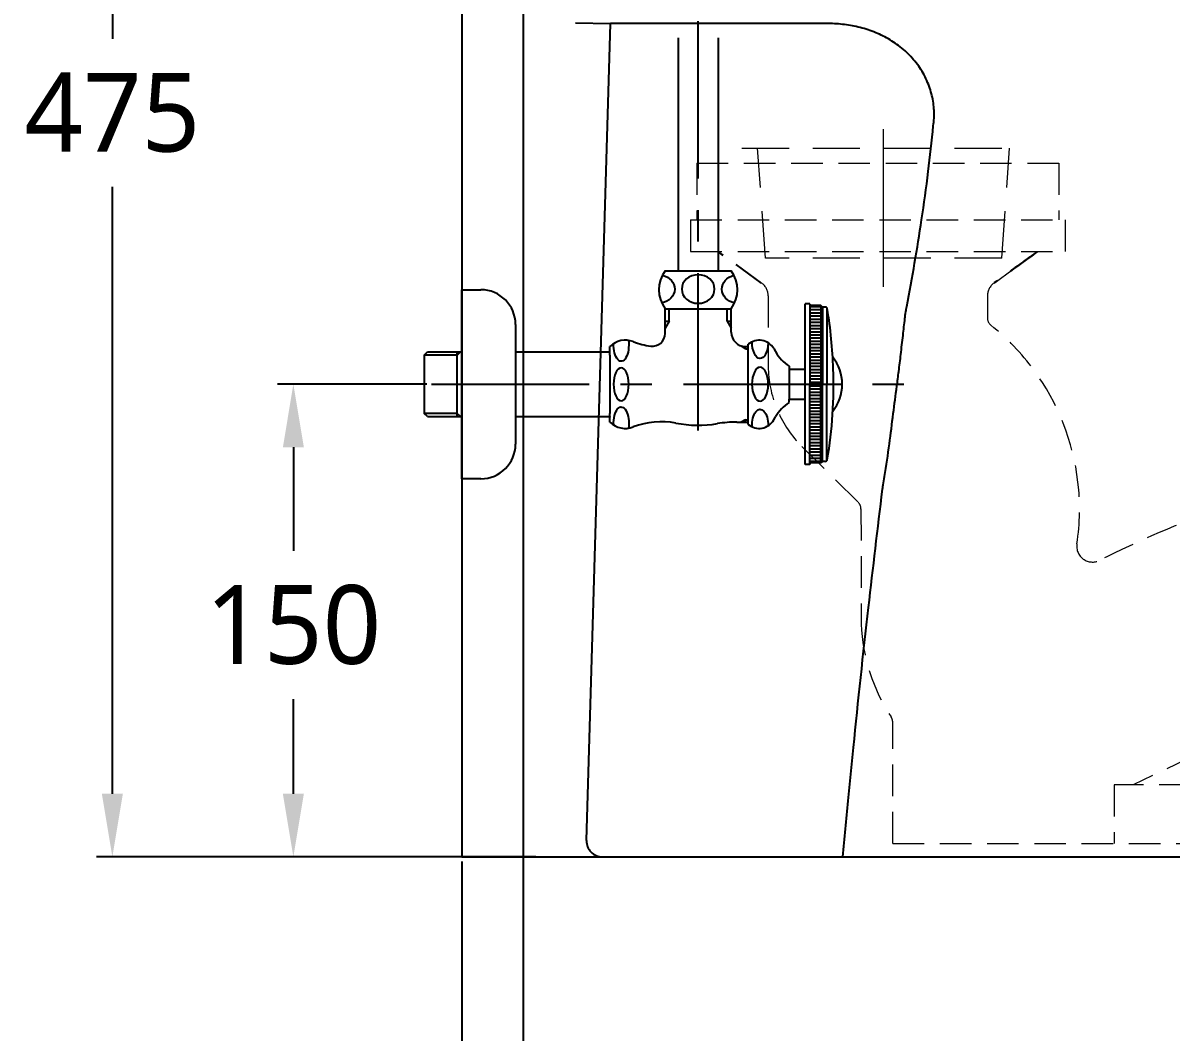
# Model space of a CAD drawing. Extents: x 1268 to 7307, y -579 to 1973.
# Drawn here: x 1268.1 to 1632.7, y -263.1 to 57.2 of the extents above; entities that cross this region are included whole.
import ezdxf

# ---------------------------------------------------------------- set-up
doc = ezdxf.new("R2010")
doc.units = 0
doc.header["$LTSCALE"] = 20
doc.header["$MEASUREMENT"] = 0
doc.linetypes.add('CENTER', pattern=[2, 1.25, -0.25, 0.25, -0.25])
doc.linetypes.add('HIDDEN', pattern=[0.375, 0.25, -0.125])
doc.layers.get('0').update_dxf_attribs({"linetype": 'CONTINUOUS'})
doc.layers.get('DEFPOINTS').update_dxf_attribs({"linetype": 'CONTINUOUS'})
for name, color, linetype in [('00_COMPONENTS', 7, 'CONTINUOUS'), ('1', 7, 'CONTINUOUS'), ('3', 3, 'CONTINUOUS'), ('4', 4, 'CONTINUOUS'), ('6', 6, 'CONTINUOUS'), ('CENTER', 2, 'CENTER')]:
    doc.layers.add(name, color=color, linetype=linetype)
doc.styles.get("Standard").update_dxf_attribs({"font": 'NanumGothic.ttf'})
doc.dimstyles.get("Standard").update_dxf_attribs({"dimtxt": 2.7, "dimasz": 2.5, "dimexe": 1.5, "dimexo": 1.5, "dimgap": 1.5, "dimtad": 1, "dimdec": 0, "dimlfac": 10, "dimzin": 0, "dimdsep": 46, "dimtxsty": 'Standard', "dimcen": 0, "dimclrt": 2, "dimadec": 0, "dimazin": 0, "dimtfac": 1, "dimtdec": 0, "dimtmove": 0, "dimatfit": 3, "dimfxl": 0, "dimtolj": 1, "dimtzin": 0, "dimarcsym": 0})

# ---------------------------------------------------------------- blocks, each defined once
blk = doc.blocks.new('*D39')
at = {"color": 3, "lineweight": -2}
for p, q in [((1396.38, -57.53), (1348.99, -57.53)), ((1353.99, -77.53), (1353.99, -110.38)), ((1353.99, -187.53), (1353.99, -157.53)), ((1406.04, -207.53), (1348.99, -207.53))]:
    blk.add_line(p, q, dxfattribs=at)
at = {"color": 3}
for points in [[(1350.66, -77.53), (1357.33, -77.53), (1353.99, -57.53)], [(1350.66, -187.53), (1357.33, -187.53), (1353.99, -207.53)]]:
    blk.add_solid(points, dxfattribs=at)
at = {"layer": 'DEFPOINTS', "color": 0}
for p in [(1353.99, -57.53), (1397.88, -57.53), (1407.54, -207.53)]:
    blk.add_point(p, dxfattribs=at)
at = {"color": 2, "insert": (1353.99, -133.96), "char_height": 25, "attachment_point": 5}
blk.add_mtext('\\A1;150', dxfattribs=at)
blk = doc.blocks.new('*D32')
at = {"color": 3, "lineweight": -2}
for p, q in [((1426.96, 170.97), (1426.96, -319.43)), ((1711.43, -258.76), (1711.43, -319.43)), ((1446.96, -314.43), (1691.43, -314.43))]:
    blk.add_line(p, q, dxfattribs=at)
at = {"color": 3}
for points in [[(1446.96, -311.1), (1446.96, -317.76), (1426.96, -314.43)], [(1691.43, -311.1), (1691.43, -317.76), (1711.43, -314.43)]]:
    blk.add_solid(points, dxfattribs=at)
at = {"layer": 'DEFPOINTS', "color": 0}
for p in [(1426.96, 172.47), (1711.43, -257.26, 0), (1711.43, -314.43)]:
    blk.add_point(p, dxfattribs=at)
at = {"color": 2, "insert": (1569.2, -290.82), "char_height": 25, "attachment_point": 5}
blk.add_mtext('\\A1;285', dxfattribs=at)
blk = doc.blocks.new('*D33')
at = {"color": 3, "lineweight": -2}
for p, q in [((1588.55, 264.81), (1291.51, 264.81)), ((1296.51, 244.81), (1296.51, 52.1)), ((1296.51, -187.53), (1296.51, 5.17)), ((1431.04, -207.53), (1291.51, -207.53))]:
    blk.add_line(p, q, dxfattribs=at)
at = {"color": 3}
for points in [[(1293.18, 244.81), (1299.85, 244.81), (1296.51, 264.81)], [(1293.18, -187.53), (1299.85, -187.53), (1296.51, -207.53)]]:
    blk.add_solid(points, dxfattribs=at)
at = {"layer": 'DEFPOINTS', "color": 0}
for p in [(1296.51, 264.81), (1590.05, 264.81), (1432.54, -207.53)]:
    blk.add_point(p, dxfattribs=at)
at = {"color": 2, "insert": (1296.51, 28.64), "char_height": 25, "attachment_point": 5}
blk.add_mtext('\\A1;475', dxfattribs=at)
blk = doc.blocks.new('*D34')
at = {"color": 3, "lineweight": -2}
for p, q in [((1407.54, -209.03), (1407.54, -371.23)), ((1711.43, -258.76), (1711.43, -371.23)), ((1427.54, -366.23), (1691.43, -366.23))]:
    blk.add_line(p, q, dxfattribs=at)
at = {"color": 3}
for points in [[(1427.54, -362.9), (1427.54, -369.57), (1407.54, -366.23)], [(1691.43, -362.9), (1691.43, -369.57), (1711.43, -366.23)]]:
    blk.add_solid(points, dxfattribs=at)
at = {"layer": 'DEFPOINTS', "color": 0}
for p in [(1407.54, -207.53), (1711.43, -257.26, 0), (1711.43, -366.23)]:
    blk.add_point(p, dxfattribs=at)
at = {"color": 2, "insert": (1559.49, -342.61), "char_height": 25, "attachment_point": 5}
blk.add_mtext('\\A1;305', dxfattribs=at)
blk = doc.blocks.new('*D35')
at = {"color": 3, "lineweight": -2}
for p, q in [((2087.96, 209.62), (2087.96, -460.78)), ((1407.54, -209.03), (1407.54, -460.78)), ((1427.54, -455.78), (2067.96, -455.78))]:
    blk.add_line(p, q, dxfattribs=at)
at = {"color": 3}
for points in [[(1427.54, -452.45), (1427.54, -459.11), (1407.54, -455.78)], [(2067.96, -452.45), (2067.96, -459.11), (2087.96, -455.78)]]:
    blk.add_solid(points, dxfattribs=at)
at = {"layer": 'DEFPOINTS', "color": 0}
for p in [(2087.96, 211.12), (1407.54, -207.53), (2087.96, -455.78)]:
    blk.add_point(p, dxfattribs=at)
at = {"color": 2, "insert": (1747.75, -432.17), "char_height": 25, "attachment_point": 5}
blk.add_mtext('\\A1;680', dxfattribs=at)

msp = doc.modelspace()

# ---------------------------------------------------------------- linework, layer by layer
for p, q in [((1443.64, 57.16), (1454.67, 57.04)), ((1447.11, -202.38), (1454.67, 57.04)), ((1446.79, -207.53), (1446.96, -207.53)), ((1452.11, -207.53), (1966.78, -207.53))]:
    msp.add_line(p, q)
at = {"color": 2, "linetype": 'HIDDEN', "lineweight": 0, "ltscale": 2}
for p, q in [((1482.09, 12.65, 0), (1597.09, 12.65, 0)), ((1482.09, 12.65, 0), (1482.09, -5.35, 0)), ((1597.09, 12.65, 0), (1597.09, -5.35, 0)), ((1480.09, -5.35, 0), (1599.09, -5.35, 0)), ((1480.09, -5.35, 0), (1480.09, -15.35, 0)), ((1599.09, -5.35, 0), (1599.09, -15.35, 0)), ((1480.09, -15.35, 0), (1599.09, -15.35, 0)), ((1502.68, -25.39, 0), (1488.81, -15.35, 0)), ((1576.49, -25.41, 0), (1590.39, -15.35, 0)), ((1504.79, -29.47, 0), (1504.81, -52.69, 0)), ((1574.42, -29.44, 0), (1574.39, -36.44, 0)), ((1515.48, -77.27, 0), (1533.36, -95, 0)), ((1534.25, -97.12, 0), (1534.31, -133.67, 0)), ((1667.43, -162.29, 0), (1620.71, -184.69, 0)), ((1544.32, -203.26, 0), (1544.32, -164.76, 0)), ((1683.93, -184.69, 0), (1614.67, -184.69, 0)), ((1614.67, -184.69, 0), (1614.67, -203.26, 0)), ((1544.32, -203.26, 0), (1808.83, -203.26, 0))]:
    msp.add_line(p, q, dxfattribs=at)
for centre, radius, start, end in [((1499.79, -29.47, 0), 5, 0.0447, 54.1067), ((1579.42, -29.46, 0), 5, 125.8861, 179.7556), ((1577.39, -36.45, 0), 3, 179.7556, 231.4151), ((1528.89, -97.23, 0), 74.76, 351.5468, 51.4151), ((1541.2, -51.49, 0), 36.41, 181.8849, 225.0733), ((1531.25, -97.13, 0), 3, 0.0895, 45.2408), ((1779.38, -452.3, 0), 378.84, 110.2437, 116.5549), ((1607.78, -108.96, 0), 5, 171.5468, 296.5549), ((1592.38, -131.15, 0), 58.13, 182.4762, 213.3534), ((1541.32, -164.76, 0), 3, 0, 33.3534)]:
    msp.add_arc(centre, radius, start, end, dxfattribs=at)
msp.add_arc((1452.11, -202.53), 5, 178.3314, 270)
at = {"layer": '00_COMPONENTS', "color": 7, "linetype": 'HIDDEN', "lineweight": 0, "ltscale": 3}
for p, q in [((1503.93, -17.53), (1501.43, 17.47, 0)), ((1578.93, -17.53), (1581.43, 17.47, 0))]:
    msp.add_line(p, q, dxfattribs=at)
at = {"layer": '1', "color": 252, "linetype": 'HIDDEN', "ltscale": 2}
for q in [(1488.78, -15.35, 0), (1489.45, -15.83, 0), (1489.45, -15.83, 0), (1489.45, -15.83, 0)]:
    msp.add_line((1502.68, -25.39, 0), q, dxfattribs=at)
at = {"layer": '1', "color": 7, "linetype": 'Continuous'}
for points, knots in [([(1523.35, 57), (1521.34, 56.99), (1517.34, 56.98), (1511.48, 56.97), (1505.78, 56.95), (1500.24, 56.94), (1494.88, 56.94), (1489.71, 56.94), (1484.74, 56.94), (1479.98, 56.94), (1475.45, 56.95), (1471.17, 56.96), (1467.16, 56.97), (1463.4, 56.99), (1459.91, 57.01), (1457.02, 57.03), (1455.33, 57.04), (1454.67, 57.04)], [0, 0, 0, 0, 0.0629533, 0.1253625, 0.1872256, 0.2485506, 0.3093512, 0.3696294, 0.4294112, 0.488686, 0.5473821, 0.6055918, 0.6633288, 0.7205901, 0.7773742, 0.8336937, 0.8721122, 0.8721122, 0.8721122, 0.8721122]), ([(1556.1, 36.48), (1555.81, 37.29), (1555.21, 38.92), (1554.01, 41.25), (1552.61, 43.47), (1550.47, 46.22), (1547.33, 49.27), (1543.03, 52.21), (1538.32, 54.44), (1533.42, 55.95), (1528.36, 56.86), (1525.04, 56.95), (1523.35, 57)], [0, 0, 0, 0, 0.062411, 0.125525, 0.18848, 0.251028, 0.375922, 0.500798, 0.623376, 0.750231, 0.873068, 1, 1, 1, 1]), ([(1557.2, 24.5), (1557.3, 25.31), (1557.48, 26.91), (1557.48, 29.33), (1557.26, 31.73), (1556.82, 34.13), (1556.34, 35.69), (1556.1, 36.48)], [0, 0, 0, 0, 0.200815, 0.399483, 0.597741, 0.797342, 1, 1, 1, 1]), ([(1528.46, -207.53), (1529.02, -201.61), (1530.13, -190.05), (1532.77, -163.64), (1536.27, -130.62), (1539.6, -103.23), (1541.17, -90.28), (1541.39, -88.94), (1542.14, -84.26), (1543.32, -76.72), (1544.43, -67.12), (1545.47, -59.47), (1546.29, -53.21), (1546.94, -47.83), (1547.56, -42.23), (1548.09, -37.7), (1548.38, -34.92), (1548.63, -33.66), (1549.6, -28.52), (1551.33, -19.08), (1553.61, -4.81), (1555.65, 9.69), (1556.7, 19.65), (1557.2, 24.5)], [0, 0, 0, 0, 0.075788, 0.148193, 0.338779, 0.500005, 0.501641, 0.50599, 0.517492, 0.562449, 0.603915, 0.641493, 0.661715, 0.68498, 0.711099, 0.734236, 0.743579, 0.747043, 0.750821, 0.811024, 0.870741, 0.937083, 1, 1, 1, 1])]:
    msp.add_open_spline(points, degree=3, knots=knots, dxfattribs=at)
at = {"layer": '1', "color": 252, "linetype": 'HIDDEN', "ltscale": 2}
for points, degree in [([(1589.72, -15.83, 0), (1576.53, -25.38, 0)], 1), ([(1589.72, -15.83, 0), (1585.33, -19.02, 0), (1580.93, -22.2, 0), (1576.53, -25.38, 0)], 3), ([(1589.72, -15.83, 0), (1576.53, -25.38, 0)], 1), ([(1589.72, -15.83, 0), (1585.33, -19.02, 0), (1580.93, -22.2, 0), (1576.53, -25.38, 0)], 3)]:
    msp.add_open_spline(points, degree=degree, dxfattribs=at)
at = {"layer": '3', "color": 1, "linetype": 'CENTER', "lineweight": 0, "ltscale": 2}
msp.add_line((1541.43, -26.57, 0), (1541.43, 24.51, 0), dxfattribs=at)
at = {"layer": '3', "color": 7, "linetype": 'HIDDEN', "lineweight": 0, "ltscale": 3}
for p, q in [((1496.43, 17.47, 0), (1586.43, 17.47, 0)), ((1578.93, -17.53), (1503.93, -17.53))]:
    msp.add_line(p, q, dxfattribs=at)
at = {"layer": '4'}
for p, q in [((1476.19, 52.47), (1476.19, -21.53)), ((1488.89, 52.47), (1488.89, -21.53)), ((1472.04, -21.53), (1476.19, -21.53)), ((1476.19, -21.53), (1493.04, -21.53)), ((1407.54, -87.53), (1407.54, -27.53)), ((1407.54, -27.53), (1413.54, -27.53)), ((1518.04, -32.03), (1516.54, -32.03)), ((1516.54, -33.03), (1516.54, -32.03)), ((1518.04, -32.23), (1518.04, -32.03)), ((1518.04, -32.23), (1518.04, -57.53)), ((1521.54, -32.53), (1518.34, -32.53)), ((1522.04, -33.03), (1521.54, -32.53)), ((1521.54, -32.53), (1521.54, -57.53)), ((1472.04, -33.53), (1493.04, -33.53)), ((1472.04, -41.44), (1472.04, -33.53)), ((1473.29, -37.53), (1473.29, -33.53)), ((1491.79, -37.53), (1491.79, -33.53)), ((1493.04, -41.03), (1493.04, -33.53)), ((1516.54, -57.53), (1516.54, -33.03)), ((1521.54, -32.94), (1518.04, -32.94)), ((1521.54, -33.94), (1518.04, -33.94)), ((1521.54, -34.94), (1518.04, -34.94)), ((1521.54, -35.94), (1518.04, -35.94)), ((1522.86, -33.03), (1522.04, -33.03)), ((1522.04, -33.03), (1522.04, -57.53)), ((1523.45, -33.53), (1523.45, -57.53)), ((1424.54, -38.53), (1424.54, -76.53)), ((1472.04, -37.53), (1473.29, -37.53)), ((1473.29, -37.53), (1472.04, -39.7)), ((1491.79, -37.53), (1493.04, -37.53)), ((1491.79, -37.53), (1493.04, -39.7)), ((1521.54, -36.94), (1518.04, -36.94)), ((1521.54, -37.94), (1518.04, -37.94)), ((1521.54, -38.94), (1518.04, -38.94)), ((1521.54, -39.94), (1518.04, -39.94)), ((1521.54, -40.94), (1518.04, -40.94)), ((1521.54, -41.94), (1518.04, -41.94)), ((1521.54, -42.94), (1518.04, -42.94)), ((1395.54, -48.28), (1396.54, -47.28)), ((1396.54, -47.28), (1407.54, -47.28)), ((1406.04, -67.78), (1406.04, -47.28)), ((1406.04, -48.28), (1407.04, -47.28)), ((1424.54, -47.28), (1454.54, -47.28)), ((1454.54, -48.28), (1454.54, -45.53)), ((1497.54, -46.28), (1496.24, -45.34)), ((1497.54, -45.53), (1498.45, -45.53)), ((1497.54, -46.28), (1497.54, -45.53)), ((1497.54, -46.28), (1498.45, -46.28)), ((1498.45, -45.53), (1498.45, -44.81)), ((1498.45, -69.53), (1498.45, -45.53)), ((1506.56, -46.21), (1507.12, -47.17)), ((1521.54, -43.94), (1518.04, -43.94)), ((1521.54, -44.94), (1518.04, -44.94)), ((1521.54, -45.94), (1518.04, -45.94)), ((1521.54, -46.94), (1518.04, -46.94)), ((1406.04, -48.28), (1395.54, -48.28)), ((1395.66, -66.78), (1395.66, -48.28)), ((1407.54, -47.9), (1407.54, -67.16)), ((1454.54, -48.28), (1454.54, -66.78)), ((1521.54, -47.94), (1518.04, -47.94)), ((1521.54, -48.94), (1518.04, -48.94)), ((1521.54, -49.94), (1518.04, -49.94)), ((1521.54, -50.94), (1518.04, -50.94)), ((1511.45, -51.8), (1511.45, -52.78)), ((1511.45, -52.78), (1511.45, -62.28)), ((1511.45, -52.78), (1516.54, -52.78)), ((1521.54, -51.94), (1518.04, -51.94)), ((1521.54, -52.94), (1518.04, -52.94)), ((1521.54, -53.94), (1518.04, -53.94)), ((1516.54, -83.03), (1516.54, -57.53)), ((1521.54, -54.94), (1518.04, -54.94)), ((1521.54, -55.94), (1518.04, -55.94)), ((1521.54, -56.94), (1518.04, -56.94)), ((1518.04, -82.83), (1518.04, -57.53)), ((1521.54, -58.12), (1518.04, -58.12)), ((1521.54, -82.53), (1521.54, -57.53)), ((1522.04, -82.03), (1522.04, -57.53)), ((1523.45, -81.53), (1523.45, -57.53)), ((1521.54, -59.12), (1518.04, -59.12)), ((1521.54, -60.12), (1518.04, -60.12)), ((1521.54, -61.12), (1518.04, -61.12)), ((1511.45, -62.28), (1516.54, -62.28)), ((1511.45, -63.26), (1511.45, -62.28)), ((1521.54, -62.12), (1518.04, -62.12)), ((1521.54, -63.12), (1518.04, -63.12)), ((1521.54, -64.12), (1518.04, -64.12)), ((1521.54, -65.12), (1518.04, -65.12)), ((1406.04, -66.78), (1395.54, -66.78)), ((1396.54, -67.78), (1395.54, -66.78)), ((1396.54, -67.78), (1407.54, -67.78)), ((1407.04, -67.78), (1406.04, -66.78)), ((1424.54, -67.78), (1454.54, -67.78)), ((1454.54, -69.53), (1454.54, -66.78)), ((1454.54, -67.78), (1454.54, -67.96)), ((1454.54, -69.53), (1454.54, -67.96)), ((1497.54, -68.78), (1496.24, -69.53)), ((1497.54, -68.78), (1498.45, -68.78)), ((1497.54, -69.53), (1497.54, -68.78)), ((1506.56, -68.85), (1507.12, -67.9)), ((1521.54, -66.12), (1518.04, -66.12)), ((1521.54, -67.12), (1518.04, -67.12)), ((1521.54, -68.12), (1518.04, -68.12)), ((1521.54, -69.12), (1518.04, -69.12)), ((1494.83, -69.53), (1498.45, -69.53)), ((1498.45, -70.25), (1498.45, -69.53)), ((1521.54, -70.12), (1518.04, -70.12)), ((1521.54, -71.12), (1518.04, -71.12)), ((1521.54, -72.12), (1518.04, -72.12)), ((1521.54, -73.12), (1518.04, -73.12)), ((1521.54, -74.09), (1518.04, -74.09)), ((1521.54, -75.09), (1518.04, -75.09)), ((1521.54, -76.09), (1518.04, -76.09)), ((1521.54, -77.09), (1518.04, -77.09)), ((1521.54, -78.09), (1518.04, -78.09)), ((1521.54, -79.09), (1518.04, -79.09)), ((1521.54, -80.09), (1518.04, -80.09)), ((1518.04, -83), (1516.54, -83)), ((1521.54, -81.09), (1518.04, -81.09)), ((1521.54, -82.09), (1518.04, -82.09)), ((1518.04, -82.8), (1518.04, -83)), ((1521.54, -82.5), (1518.34, -82.5)), ((1522.04, -82), (1521.54, -82.5)), ((1522.86, -82), (1522.04, -82)), ((1413.54, -87.53), (1407.54, -87.53))]:
    msp.add_line(p, q, dxfattribs=at)
for centre, radius, start, end in [((1480.04, -27.53), 10, 143.1301, 216.8699), ((1485.04, -27.53), 10, 323.1301, 36.8699), ((1413.54, -38.53), 11, 0, 90), ((1518.34, -32.23), 0.3, 180, 270), ((1522.86, -33.73), 0.7, 9.4934, 90), ((1380.54, -57.53), 145, 1.9431, 9.4934), ((1459.44, -50.52), 7, 69.0339, 134.5129), ((1468.04, -41.44), 4, 262.2883, 0), ((1497.54, -41.03), 4.5, 180, 270), ((1501.93, -48.89), 5.36, 30, 130.4306), ((1470.83, -20.8), 24.83, 249.0339, 262.2883), ((1519.24, -40.17), 14, 210, 236.1902), ((1514.28, -57.58), 14, 0.2473, 38.2141), ((1380.54, -57.53), 145, 350.5066, 1.9431), ((1514.28, -57.45), 14, 321.7859, 359.7527), ((1519.24, -74.9), 14, 123.8098, 150), ((1501.93, -66.17), 5.36, 229.5694, 330), ((1459.44, -64.54), 7, 225.5, 290.9661), ((1470.83, -94.26), 24.83, 79.2627, 110.9661), ((1482.54, -32.53), 38, 259.2627, 279.3048), ((1494.83, -107.53), 38, 90, 99.3048), ((1413.54, -76.53), 11, 270, 0), ((1518.34, -82.8), 0.3, 90, 180), ((1522.86, -81.3), 0.7, 270, 350.5066)]:
    msp.add_arc(centre, radius, start, end, dxfattribs=at)
at = {"layer": '4', "extrusion": (0, 0, -1)}
for centre, major_axis, ratio, start_param, end_param in [((1469.86, -27.3), (-5.23, 0), 0.866391, 1.824119, 4.49897), ((1495.31, -27.3), (-5.23, 0), 0.866391, 4.942097, 7.58465), ((1458.1, -45.03), (0, -5.22), 0.46009, 4.433611, 7.934688), ((1502.22, -43.94), (0, -5.4), 0.478204, 4.79078, 7.834251), ((1458.1, -69.94), (0, -5.22), 0.46009, 1.472186, 5.009627), ((1502.22, -70.85), (0, -5.4), 0.478204, 1.540108, 4.68362)]:
    msp.add_ellipse(centre, major_axis=major_axis, ratio=ratio, start_param=start_param, end_param=end_param, dxfattribs=at)
for centre, major_axis, ratio in [((1482.54, -27.3), (-5.23, 0), 0.866391), ((1458.1, -57.53), (0, -5.22), 0.46009), ((1502.22, -57.53), (0, -5.4), 0.478204)]:
    msp.add_ellipse(centre, major_axis=major_axis, ratio=ratio, dxfattribs=at)
at = {"layer": '6'}
for points in [[(2589.07, 1717.5), (1407.54, 1717.5), (1407.54, -207.53)], [(1407.54, -207.53), (2807.48, -207.53)]]:
    msp.add_lwpolyline(points, dxfattribs=at)
at = {"layer": 'CENTER', "color": 1, "linetype": 'CENTER', "ltscale": 2}
for p, q in [((1482.54, -72.24), (1482.54, 64.29)), ((1397.88, -57.53), (1549.42, -57.53))]:
    msp.add_line(p, q, dxfattribs=at)

# ---------------------------------------------------------------- dimensions: what is measured, and where the dimension line sits
dim = msp.add_linear_dim(base=(1296.51, 264.81), p1=(1432.54, -207.53), p2=(1590.05, 264.81), angle=90, text='475', dimstyle='Standard', override={"dimtxt": 25, "dimasz": 20, "dimexe": 5, "dimgap": 10, "dimtih": 1, "dimtoh": 1, "dimlfac": 1, "dimzin": 12, "dimclrd": 3, "dimclre": 3, "dimazin": 2, "dimarcsym": 1})
dim.commit()
dim.dimension.update_dxf_attribs({"geometry": '*D33', "text_midpoint": (1296.51, 28.64), "dimtype": 160})
dim = msp.add_linear_dim(base=(2087.96, -455.78), p1=(1407.54, -207.53), p2=(2087.96, 211.12), dimstyle='Standard', override={"dimtxt": 25, "dimasz": 20, "dimexe": 5, "dimgap": 10, "dimtih": 1, "dimtoh": 1, "dimlfac": 1, "dimzin": 12, "dimclrd": 3, "dimclre": 3, "dimazin": 2, "dimarcsym": 1})
dim.commit()
dim.dimension.update_dxf_attribs({"geometry": '*D35', "text_midpoint": (1747.75, -432.17)})
for base, p1, text, picture, middle in [((1711.43, -314.43), (1426.96, 172.47), '285', '*D32', (1569.2, -290.82)), ((1711.43, -366.23), (1407.54, -207.53), '305', '*D34', (1559.49, -342.61))]:
    dim = msp.add_linear_dim(base=base, p1=p1, p2=(1711.43, -257.26, 0), text=text, dimstyle='Standard', override={"dimtxt": 25, "dimasz": 20, "dimexe": 5, "dimgap": 10, "dimtih": 1, "dimtoh": 1, "dimlfac": 1, "dimzin": 12, "dimclrd": 3, "dimclre": 3, "dimazin": 2, "dimarcsym": 1})
    dim.commit()
    dim.dimension.update_dxf_attribs({"geometry": picture, "text_midpoint": middle})
dim = msp.add_linear_dim(base=(1353.99, -57.53), p1=(1407.54, -207.53), p2=(1397.88, -57.53), angle=90, dimstyle='Standard', override={"dimtxt": 25, "dimasz": 20, "dimexe": 5, "dimgap": 10, "dimtih": 1, "dimtoh": 1, "dimlfac": 1, "dimzin": 12, "dimclrd": 3, "dimclre": 3, "dimazin": 2, "dimarcsym": 1})
dim.commit()
dim.dimension.update_dxf_attribs({"geometry": '*D39', "text_midpoint": (1353.99, -133.96), "dimtype": 160})

doc.saveas('drawing.dxf')
